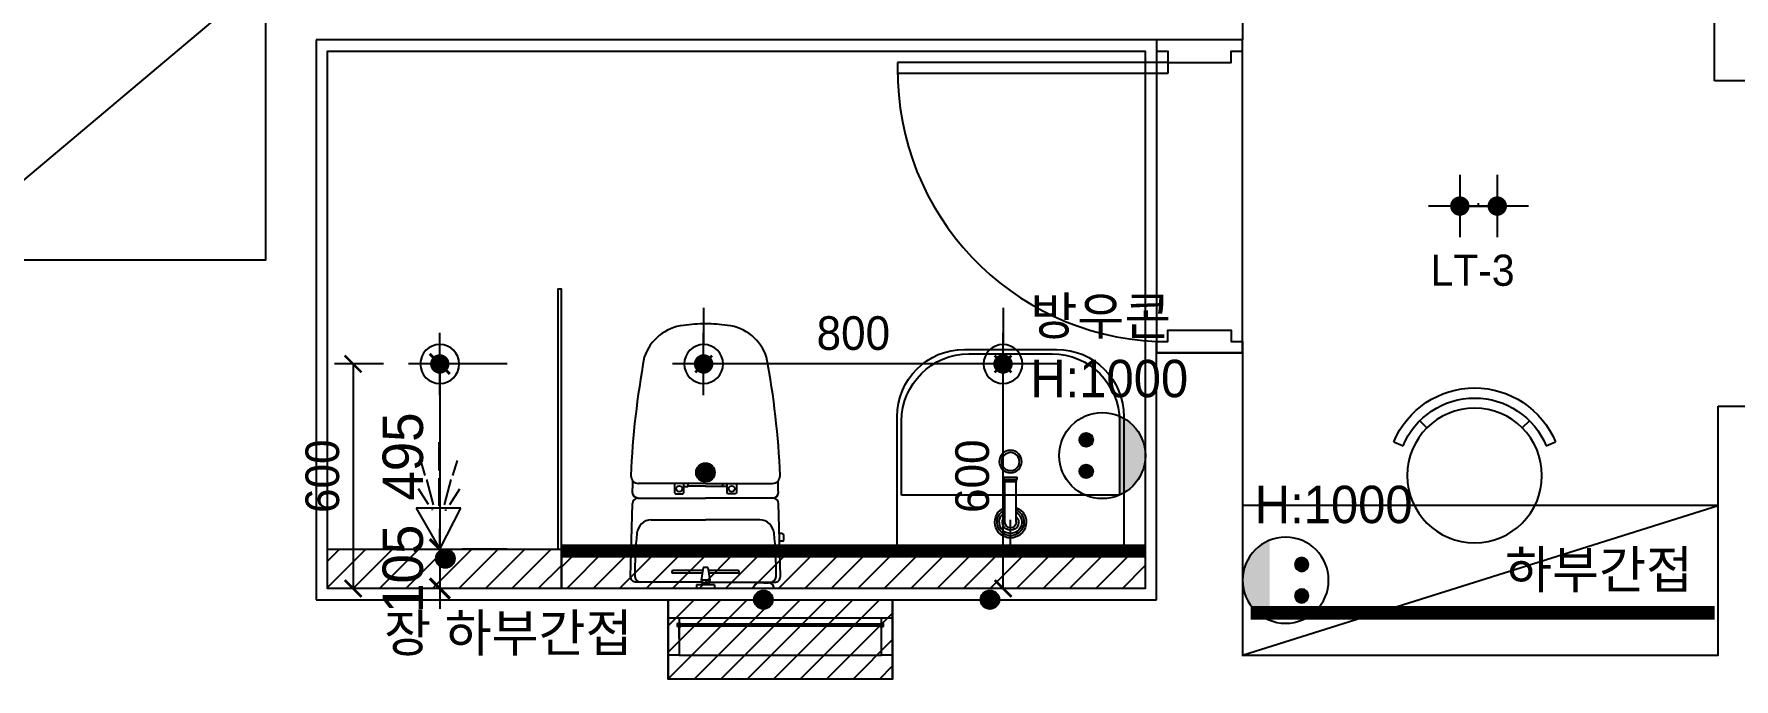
# Model space of a CAD drawing. Header units: millimetres. Extents: x 261942 to 379971, y 117646 to 213875.
# Drawn here: x 321549 to 326092, y 158770 to 160494 of the extents above; entities that cross this region are included whole.
import ezdxf
from ezdxf.enums import TextEntityAlignment as Align

# ---------------------------------------------------------------- set-up
doc = ezdxf.new("R2010")
doc.units = ezdxf.units.MM
doc.header["$LTSCALE"] = 100
doc.header["$PDMODE"] = 3
doc.linetypes.add('HID', pattern=[2.3, 1.5, -0.8])
doc.linetypes.add('HIDDEN', pattern=[9.525, 6.35, -3.175])
doc.layers.get('DEFPOINTS').update_dxf_attribs({"color": 248})
for name, color, linetype in [('02-WAL', 2, 'Continuous'), ('03-WAL NEW', 3, 'Continuous'), ('04-WIN', 4, 'Continuous'), ('06-FUR', 6, 'Continuous'), ('06-LIGHT', 4, 'Continuous'), ('07-DIM', 5, 'Continuous'), ('07-DIM WAL', 5, 'Continuous'), ('3.기호.계단선', 30, 'Continuous'), ('9.보조선', 5, 'Continuous'), ('BATH', 4, 'Continuous'), ('CO-BATH', 6, 'Continuous'), ('FIN', 2, 'Continuous'), ('HAT', 5, 'Continuous'), ('HL', 6, 'HIDDEN'), ('RC-LIGHT', 7, 'Continuous'), ('TOILET-1', 6, 'Continuous'), ('가구', 5, 'Continuous'), ('도면층4', 4, 'Continuous'), ('도면층5', 5, 'Continuous'), ('설비', 7, 'Continuous'), ('욕실설비', 3, 'Continuous')]:
    doc.layers.add(name, color=color, linetype=linetype)
doc.styles.add('YOURNAME', font='HY울릉도M.TTF')
doc.styles.add('코레일둥고', font='Korail_Round_Gothic_Medium.ttf')
doc.dimstyles.new('YOURNAME-50', dxfattribs={"dimscale": 50, "dimtxt": 1.8, "dimasz": 0.9, "dimexe": 1, "dimexo": 3, "dimgap": 0.7, "dimtad": 1, "dimdec": 0, "dimzin": 0, "dimdsep": 46, "dimtxsty": 'YOURNAME', "dimblk": 'ARCHTICK', "dimcen": 0, "dimclrd": 1, "dimclre": 1, "dimclrt": 7, "dimadec": 0, "dimazin": 0, "dimtfac": 1, "dimtdec": 0, "dimtix": 1, "dimtmove": 2, "dimatfit": 3, "dimldrblk": 'ARCHTICK', "dimfxl": 0, "dimtolj": 1, "dimtzin": 0, "dimarcsym": 0})
doc.dimstyles.new('YOURNAME-60', dxfattribs={"dimscale": 60, "dimtxt": 1.8, "dimasz": 0.9, "dimexe": 1, "dimexo": 3, "dimgap": 0.7, "dimtad": 1, "dimdec": 0, "dimzin": 0, "dimdsep": 46, "dimtxsty": 'YOURNAME', "dimblk": 'ARCHTICK', "dimcen": 0, "dimclrd": 1, "dimclre": 1, "dimclrt": 7, "dimadec": 0, "dimazin": 0, "dimtfac": 1, "dimtdec": 0, "dimtix": 1, "dimtmove": 2, "dimatfit": 3, "dimldrblk": 'ARCHTICK', "dimfxl": 0, "dimtolj": 1, "dimtzin": 0, "dimarcsym": 0})

# ---------------------------------------------------------------- blocks, each defined once
blk = doc.blocks.new('2DLSCL')
h = blk.add_hatch(color=256)
h.dxf.hatch_style = 1
edge = h.paths.add_edge_path()
edge.add_arc((36127.3, 44397.2), 26, 0, 360, ccw=False)
h = blk.add_hatch(color=256)
h.dxf.hatch_style = 1
edge = h.paths.add_edge_path()
edge.add_arc((36227.3, 44397.2), 26, 0, 360, ccw=False)
at = {"color": 1, "linetype": 'Continuous'}
for p, q in [((36127.3, 44480.5), (36127.3, 44313.9)), ((36227.3, 44480.5), (36227.3, 44313.9)), ((36210.6, 44397.2), (36044, 44397.2)), ((36310.6, 44397.2), (36144, 44397.2))]:
    blk.add_line(p, q, dxfattribs=at)
blk.add_lwpolyline([(36127.3, 44397.2), (36227.3, 44397.2), (36177.3, 44397.2), (36177.3, 44404.8)], dxfattribs=at)
blk = doc.blocks.new('egoo')
at = {"layer": '설비'}
h = blk.add_hatch(color=140, dxfattribs=at)
edge = h.paths.add_edge_path()
edge.add_arc((1015645.3, 443433.7), 22.3, 0, 360)
h = blk.add_hatch(color=140, dxfattribs=at)
edge = h.paths.add_edge_path()
edge.add_arc((1015747.7, 443433.7), 22.3, 0, 360)
h = blk.add_hatch(color=140, dxfattribs=at)
edge = h.paths.add_edge_path()
edge.add_line((1015826.3, 443329.1), (1015566.6, 443329.1))
edge.add_ellipse((1015696.5, 443381.5), major_axis=(99, 99), ratio=1, start_angle=156.9578, end_angle=293.0422)
at = {"layer": '설비', "color": 140}
for centre, radius in [((1015696.5, 443381.5), 140), ((1015645.3, 443433.7), 22.3), ((1015747.7, 443433.7), 22.3)]:
    blk.add_circle(centre, radius, dxfattribs=at)
blk = doc.blocks.new('FLOORPLAN')
at = {"layer": '03-WAL NEW'}
h = blk.add_hatch(dxfattribs=at)
h.set_pattern_fill('_USER', color=256, scale=50, angle=45, pattern_type=0)
h.set_pattern_definition([(45, (0, 0), (-35.355339, 35.355339), [])])
h.paths.add_polyline_path([(176053.9, 55430.5), (176653.9, 55430.5), (176653.9, 55218.5), (176053.9, 55218.5)])
at = {"layer": '3.기호.계단선'}
h = blk.add_hatch(color=10, dxfattribs=at)
h.dxf.hatch_style = 1
edge = h.paths.add_edge_path()
edge.add_arc((176153.9, 55770.5), 25, 0, 360)
h = blk.add_hatch(color=256, dxfattribs=at)
h.dxf.hatch_style = 1
edge = h.paths.add_edge_path()
edge.add_arc((175458.9, 55540.5), 25, 0, 360)
h = blk.add_hatch(color=256, dxfattribs=at)
h.dxf.hatch_style = 1
edge = h.paths.add_edge_path()
edge.add_arc((176308.9, 55430.5), 25, 0, 360)
h = blk.add_hatch(color=256, dxfattribs=at)
h.dxf.hatch_style = 1
edge = h.paths.add_edge_path()
edge.add_arc((176913.9, 55430.5), 25, 0, 360)
at = {"layer": '02-WAL'}
for p, q in [((177588.9, 57882.5), (177588.9, 56926.5)), ((178849.9, 56817.5), (178849.9, 57882.5)), ((174978.9, 56338.5), (174978.9, 57096.5)), ((177358.9, 56926.5), (175113.9, 56926.5)), ((175113.9, 56926.5), (175113.9, 55430.5)), ((177588.9, 56926.5), (177358.9, 56926.5)), ((177358.9, 56926.5), (177358.9, 56926.5)), ((179019.9, 56817.5), (178849.9, 56817.5)), ((174078.9, 56338.5), (174978.9, 56338.5)), ((177358.9, 55430.5), (177358.9, 56090.5)), ((177358.9, 56090.5), (177588.9, 56090.5)), ((177588.9, 56090.5), (177588.9, 55282.5)), ((178859.9, 55282.5), (178859.9, 55947.5)), ((178859.9, 55947.5), (179019.9, 55947.5)), ((177588.9, 55471.5), (177588.9, 55279.5)), ((175113.9, 55430.5), (176053.9, 55430.5)), ((176053.9, 55430.5), (176053.9, 55218.5)), ((176653.9, 55218.5), (176653.9, 55430.5)), ((176653.9, 55430.5), (177358.9, 55430.5)), ((177588.9, 55282.5), (178859.9, 55282.5))]:
    blk.add_line(p, q, dxfattribs=at)
at = {"layer": '03-WAL NEW'}
blk.add_lwpolyline([(176053.9, 55430.5), (176653.9, 55430.5), (176653.9, 55218.5), (176053.9, 55218.5)], close=True, dxfattribs=at)
at = {"layer": '04-WIN'}
for p, q in [((177388.9, 56866.5), (176667.4, 56866.5)), ((176667.4, 56866.5), (176667.4, 56836.5)), ((176083.9, 55382), (176083.9, 55367.7)), ((176083.9, 55382), (176623.9, 55382)), ((176083.9, 55326.7), (176083.9, 55357.7)), ((176053.9, 55291), (176053.9, 55282)), ((176083.9, 55282), (176623.9, 55282))]:
    blk.add_line(p, q, dxfattribs=at)
blk.add_lwpolyline([(176053.9, 55430.5), (176653.9, 55430.5), (176653.9, 55218.5), (176053.9, 55218.5)], close=True, dxfattribs=at)
for points in [[(176053.9, 55373), (176053.9, 55382), (176083.9, 55382), (176083.9, 55367.7), (176078.4, 55365.9), (176078.4, 55359.5), (176083.9, 55357.7), (176083.9, 55282), (176053.9, 55282)], [(176653.9, 55291), (176653.9, 55282), (176623.9, 55282), (176623.9, 55357.7), (176629.5, 55359.5), (176629.5, 55365.9), (176623.9, 55367.7), (176623.9, 55382), (176653.9, 55382), (176653.9, 55373)], [(176627.4, 55364.7), (176080.4, 55364.7), (176080.4, 55360.7), (176627.4, 55360.7), (176627.4, 55364.7), (176627.4, 55360.7)], [(176083.9, 55368.5), (176086.7, 55367.1), (176087.2, 55366.1), (176087.7, 55364.7)], [(176083.9, 55356.9), (176086.7, 55358.3), (176087.2, 55359.3), (176087.7, 55360.7)], [(176623.9, 55368.5), (176621.2, 55367.1), (176620.6, 55366.1), (176620.1, 55364.7)], [(176623.9, 55356.9), (176621.2, 55358.3), (176620.6, 55359.3), (176620.1, 55360.7)]]:
    blk.add_lwpolyline(points, dxfattribs=at)
at = {"layer": '3.기호.계단선', "color": 10}
blk.add_circle((176153.9, 55770.5), 25, dxfattribs=at)
at = {"layer": '3.기호.계단선'}
for centre in [(175458.9, 55540.5), (176308.9, 55430.5), (176913.9, 55430.5)]:
    blk.add_circle(centre, 25, dxfattribs=at)
at = {"layer": '도면층4'}
for p, q in [((177358.9, 56926.5), (177358.9, 56090.5)), ((177588.9, 56090.5), (177588.9, 56926.5)), ((177388.9, 56866.5), (176667.4, 56866.5)), ((177388.9, 56836.5), (176667.4, 56836.5)), ((177388.9, 56866.5), (177388.9, 56836.5))]:
    blk.add_line(p, q, dxfattribs=at)
for points in [[(177358.9, 56926.5), (177358.9, 56896.5), (177388.9, 56896.5), (177388.9, 56866.5), (177558.9, 56866.5), (177558.9, 56896.5), (177588.9, 56896.5), (177588.9, 56926.5), (177358.9, 56926.5)], [(177358.9, 56090.5), (177358.9, 56120.5), (177388.9, 56120.5), (177388.9, 56150.5), (177558.9, 56150.5), (177558.9, 56120.5), (177588.9, 56120.5), (177588.9, 56090.5), (177358.9, 56090.5)]]:
    blk.add_lwpolyline(points, dxfattribs=at)
at = {"layer": '도면층5'}
blk.add_arc((177391.6, 56844), 724.2, 179.4066, 267.4168, dxfattribs=at)
blk = doc.blocks.new('A$C155549D8')
at = {"layer": '가구', "color": 4}
for p, q in [((69.8, 326.4), (88.9, 307.3)), ((69.8, 326.4), (88.9, 307.3)), ((362.6, 326.4), (343.5, 307.3)), ((343.5, 307.3), (362.6, 326.4)), ((24.9, 259.2), (0, 269.5)), ((432.4, 269.5), (407.4, 259.2))]:
    blk.add_line(p, q, dxfattribs=at)
blk.add_circle((216.2, 180), 180, dxfattribs=at)
for radius in [234, 207]:
    blk.add_arc((216.2, 180), radius, 22.5, 157.5, dxfattribs=at)
blk = doc.blocks.new('A$C732A63BE')
at = {"layer": 'HAT', "rotation": 270}
blk.add_blockref('A$C155549D8', (0, 432.4), dxfattribs=at)
blk = doc.blocks.new('B-003')
blk.add_line((0, 0), (0, -65))
at = {"layer": 'CO-BATH'}
for p, q in [((-252.5, 0), (-252.5, -295)), ((252.5, 0), (-252.5, 0)), ((252.5, -295), (252.5, 0)), ((-102.5, -445), (102.5, -445))]:
    blk.add_line(p, q, dxfattribs=at)
at = {"layer": 'CO-BATH', "color": 8}
for p, q in [((-12.5, -60), (-12.5, -150.5)), ((12.5, -60), (12.5, -150.5)), ((-242.5, -120), (-242.5, -285)), ((242.5, -120), (-242.5, -120)), ((-13.5, -150.5), (-13.5, -155.5)), ((13.5, -150.5), (13.5, -155.5)), ((242.5, -285), (242.5, -120)), ((-14.5, -155.5), (-14.5, -160.5)), ((-14.5, -160.5), (14.5, -160.5)), ((14.5, -155.5), (14.5, -160.5)), ((-92.5, -435), (92.5, -435))]:
    blk.add_line(p, q, dxfattribs=at)
at = {"layer": 'CO-BATH', "color": 251}
for p, q in [((-13.5, -150.5), (13.5, -150.5)), ((-14.5, -155.5), (14.5, -155.5))]:
    blk.add_line(p, q, dxfattribs=at)
at = {"layer": 'CO-BATH', "color": 8}
blk.add_circle((0, -195), 25, dxfattribs=at)
at = {"layer": 'CO-BATH', "color": 251}
blk.add_circle((0, -195), 20, dxfattribs=at)
at = {"layer": 'CO-BATH', "color": 8}
for centre, radius, start, end in [((0, -60), 35, 290.9248, 249.0751), ((0, -60), 12.5, 360, 180), ((-92.5, -285), 150, 180, 270), ((92.5, -285), 150, 270, 0)]:
    blk.add_arc(centre, radius, start, end, dxfattribs=at)
at = {"layer": 'CO-BATH', "color": 251}
for radius, start, end in [(30, 294.6243, 245.3757), (25, 300, 240), (18, 313.9829, 226.017)]:
    blk.add_arc((0, -60), radius, start, end, dxfattribs=at)
at = {"layer": 'CO-BATH'}
for centre, start, end in [((-102.5, -295), 180, 270), ((102.5, -295), 270, 0)]:
    blk.add_arc(centre, 150, start, end, dxfattribs=at)
blk = doc.blocks.new('AC-8')
at = {"layer": 'BATH'}
for p, q in [((-50.8, 54), (-0.1, 142.7)), ((-0.1, 142.7), (45.4, 54)), ((45.4, 54), (-50.8, 54)), ((-24.7, 46.5), (-46.3, 12.2)), ((-13.5, 47.3), (-27.7, -7.9)), ((-1.6, 49.5), (-1.6, -10.8)), ((10.4, 47.3), (24.5, -7.9)), ((21.6, 46.5), (43.2, 12.2)), ((-31.4, -16.2), (-41.1, -49)), ((-1.6, -27.3), (-1.6, -88.5)), ((28.3, -16.2), (38, -49))]:
    blk.add_line(p, q, dxfattribs=at)
blk = doc.blocks.new('A$C1AC25B95')
at = {"layer": '욕실설비', "color": 8}
for p, q in [((28.3, 72.3), (28.3, 75)), ((53.3, 73.7), (53.3, 75))]:
    blk.add_line(p, q, dxfattribs=at)
at = {"layer": 'TOILET-1', "linetype": 'Continuous', "xscale": 0.873786407766195, "yscale": 0.873786407766195, "zscale": 0.873786407766195, "rotation": 180}
blk.add_blockref('AC-8', (39.7, 124.7), dxfattribs=at)
blk = doc.blocks.new('샤워PL')
at = {"layer": 'BATH', "rotation": 90}
blk.add_blockref('A$C1AC25B95', (202.1, -41.1), dxfattribs=at)
blk = doc.blocks.new('A$C4B2D31F0')
at = {"layer": 'FIN', "color": 4}
for p, q in [((185, 690.9), (20.4, 690.9)), ((37.2, 692.3), (24.7, 692.3)), ((37.2, 692.3), (49.7, 692.3)), ((200.9, 690.9), (365.5, 690.9)), ((47.7, 523.7), (192.9, 523.7)), ((338.2, 523.7), (192.9, 523.7)), ((12.6, 465.9), (192.9, 465.9)), ((373.3, 465.9), (192.9, 465.9)), ((192.9, 426.6), (13.7, 426.6)), ((192.9, 426.6), (372.2, 426.6))]:
    blk.add_line(p, q, dxfattribs=at)
for points in [[(20.4, 690.9), (7.9, 690.9, 0.421209), (-7.1, 675.5), (-2.4, 480.5, 0.001659)], [(365.5, 690.9), (378, 690.9, -0.421209), (392.9, 675.5), (388.3, 480.5, -0.001659)], [(12.6, 465.9, 0.371724), (-1.8, 451.2, 0.003515), (-1, 420.3, 0.320541)], [(373.3, 465.9, -0.371724), (387.7, 451.2, -0.003515), (386.9, 420.3, -0.320541)]]:
    blk.add_lwpolyline(points, format="xyb", dxfattribs=at)
for centre, radius, start, end in [((20.4, 674.9), 16, 90, 179.3116), ((24.7, 707.3), 15, 180, 270), ((49.7, 707.3), 15, 270, 0), ((365.5, 674.9), 16, 0.6884, 90), ((1004.3, 663.1), 1000, 179.3116, 185.9437), ((-618.4, 663.1), 1000, 354.0563, 0.6884), ((49.4, 563.7), 40, 185.9437, 267.5129), ((336.5, 563.7), 40, 272.4871, 354.0563), ((12.6, 480.9), 15, 181.3651, 270), ((373.3, 480.9), 15, 270, 358.6349), ((13.7, 406.6), 20, 90, 182.3333), ((372.2, 406.6), 20, 357.6667, 90), ((2197.7, 495.6), 2205.9, 182.3333, 190.6081), ((-1811.8, 495.6), 2205.9, 349.3919, 357.6667), ((148.7, 128.9), 125.5, 198.2964, 263.4241), ((237.2, 128.9), 125.5, 276.5759, 341.7036), ((192.9, 405.9), 405.9, 261.6993, 270), ((192.9, 405.9), 405.9, 270, 278.3007)]:
    blk.add_arc(centre, radius, start, end, dxfattribs=at)
at = {"layer": 'HL', "linetype": 'Continuous'}
for p, q in [((168.9, 697.3), (168.9, 707.3)), ((168.9, 697.3), (216.9, 697.3)), ((186, 692.5), (180.6, 697.3)), ((181.6, 685.5), (186, 692.5)), ((187, 651.2), (181.6, 685.5)), ((181.6, 685.5), (204.3, 685.5)), ((186, 692.5), (199.9, 692.5)), ((198.9, 651.2), (204.3, 685.5)), ((199.9, 692.5), (205.3, 697.3)), ((204.3, 685.5), (199.9, 692.5)), ((216.9, 697.3), (216.9, 707.3)), ((106.4, 666.3), (184.4, 666.3)), ((106.4, 659.3), (185.5, 659.3)), ((187, 651.2), (198.9, 651.2)), ((200.4, 659.3), (279.4, 659.3)), ((201.4, 666.3), (279.4, 666.3)), ((-16, 576.9), (-16, 564.8)), ((-12, 580.9), (-4.8, 580.9)), ((-12, 560.8), (-4.3, 560.8)), ((192.9, 433.7), (146.6, 433.7)), ((192.9, 433.7), (239.3, 433.7))]:
    blk.add_line(p, q, dxfattribs=at)
for points in [[(110.4, 426.6), (110.4, 450.8, -0.414214), (114.4, 454.8), (130.9, 454.8, -0.414214), (134.9, 450.8), (134.9, 435.2), (134.9, 426.6)], [(275.5, 426.6), (275.5, 450.8, 0.414214), (271.5, 454.8), (255, 454.8, 0.414214), (251, 450.8), (251, 435.2), (251, 426.6)], [(134.9, 435.2), (144.6, 435.2, -0.414214), (146.6, 433.2), (146.6, 426.6)], [(251, 435.2), (241.3, 435.2, 0.414214), (239.3, 433.2), (239.3, 426.6)]]:
    blk.add_lwpolyline(points, format="xyb", dxfattribs=at)
for centre in [(122.9, 440.9), (262.9, 440.9)]:
    blk.add_circle(centre, 8, dxfattribs=at)
for centre, radius, start, end in [((106.4, 662.8), 3.5, 90, 270), ((279.4, 662.8), 3.5, 270, 90), ((-12, 576.9), 4, 90, 180), ((-12, 564.8), 4, 180, 270)]:
    blk.add_arc(centre, radius, start, end, dxfattribs=at)
blk = doc.blocks.new('hallogen')
h = blk.add_hatch(color=256)
h.dxf.hatch_style = 1
edge = h.paths.add_edge_path()
edge.add_arc((48591.7, 60854.3), 31.2, 0, 360, ccw=False)
at = {"color": 1, "linetype": 'Continuous'}
for p, q in [((48591.7, 60954.3), (48591.7, 60754.3)), ((48691.7, 60854.3), (48491.7, 60854.3))]:
    blk.add_line(p, q, dxfattribs=at)
at = {"color": 4, "linetype": 'Continuous'}
blk.add_circle((48591.7, 60854.3), 62.5, dxfattribs=at)
blk = doc.blocks.new('_ArchTick')
at = {"color": 0, "linetype": 'ByBlock', "const_width": 0.15}
blk.add_lwpolyline([(-0.5, -0.5), (0.5, 0.5)], dxfattribs=at)
blk = doc.blocks.new('*D318')
at = {"layer": '07-DIM', "color": 1, "lineweight": -2}
for p, q in [((322633.7, 159611.9), (322633.7, 159116.9)), ((322813.7, 159611.9), (322693.7, 159611.9)), ((322813.7, 159116.9), (322693.7, 159116.9))]:
    blk.add_line(p, q, dxfattribs=at)
at = {"layer": 'DEFPOINTS', "color": 0}
for p in [(322633.7, 159611.9), (322633.7, 159116.9), (322633.7, 159116.9)]:
    blk.add_point(p, dxfattribs=at)
at = {"layer": '07-DIM', "color": 1, "lineweight": -2, "xscale": 54, "yscale": 54, "zscale": 54}
for p, rotation in [((322633.7, 159611.9), 90), ((322633.7, 159116.9), 270)]:
    blk.add_blockref('_ArchTick', p, dxfattribs=dict(at, rotation=rotation))
at = {"layer": '07-DIM', "color": 7, "insert": (322535.6, 159364.4), "char_height": 108, "attachment_point": 5, "rotation": 90, "style": 'YOURNAME'}
blk.add_mtext('\\A1;495', dxfattribs=at)
blk = doc.blocks.new('*D320')
at = {"layer": '07-DIM', "color": 1, "lineweight": -2}
for p, q in [((322633.7, 159116.9), (322633.7, 159170.9)), ((322633.7, 159116.9), (322633.7, 159011.9)), ((322813.7, 159116.9), (322693.7, 159116.9)), ((322633.7, 159011.9), (322633.7, 158957.9)), ((322813.7, 159011.9), (322693.7, 159011.9))]:
    blk.add_line(p, q, dxfattribs=at)
at = {"layer": 'DEFPOINTS', "color": 0}
for p in [(322633.7, 159116.9), (322633.7, 159011.9), (322633.7, 159011.9)]:
    blk.add_point(p, dxfattribs=at)
at = {"layer": '07-DIM', "color": 1, "lineweight": -2, "xscale": 54, "yscale": 54, "zscale": 54}
for p, rotation in [((322633.7, 159116.9), 270), ((322633.7, 159011.9), 90)]:
    blk.add_blockref('_ArchTick', p, dxfattribs=dict(at, rotation=rotation))
at = {"layer": '07-DIM', "color": 7, "insert": (322535.5, 159064.4), "char_height": 108, "attachment_point": 5, "rotation": 90, "style": 'YOURNAME'}
blk.add_mtext('\\A1;105', dxfattribs=at)
blk = doc.blocks.new('*D319')
at = {"layer": '06-LIGHT', "color": 1, "lineweight": -2}
for p, q in [((322483.7, 159611.9), (322352.2, 159611.9)), ((322402.2, 159611.9), (322402.2, 159011.9)), ((322483.7, 159011.9), (322352.2, 159011.9))]:
    blk.add_line(p, q, dxfattribs=at)
at = {"layer": 'DEFPOINTS', "color": 0}
for p in [(322633.7, 159611.9), (322402.2, 159011.9), (322633.7, 159011.9)]:
    blk.add_point(p, dxfattribs=at)
at = {"layer": '06-LIGHT', "color": 1, "lineweight": -2, "xscale": 45, "yscale": 45, "zscale": 45}
for p, rotation in [((322402.2, 159611.9), 90), ((322402.2, 159011.9), 270)]:
    blk.add_blockref('_ArchTick', p, dxfattribs=dict(at, rotation=rotation))
at = {"layer": '06-LIGHT', "color": 7, "insert": (322320.4, 159311.9), "char_height": 90, "attachment_point": 5, "rotation": 90, "style": 'YOURNAME'}
blk.add_mtext('\\A1;600', dxfattribs=at)
blk = doc.blocks.new('*D322')
at = {"layer": '06-LIGHT', "color": 1, "lineweight": -2}
for p, q in [((324138.7, 159011.9), (324138.7, 159611.9)), ((324288.7, 159611.9), (324188.7, 159611.9)), ((324288.7, 159011.9), (324188.7, 159011.9))]:
    blk.add_line(p, q, dxfattribs=at)
at = {"layer": 'DEFPOINTS', "color": 0}
for p in [(324138.7, 159611.9), (324138.7, 159611.9), (324138.7, 159011.9)]:
    blk.add_point(p, dxfattribs=at)
at = {"layer": '06-LIGHT', "color": 1, "lineweight": -2, "xscale": 45, "yscale": 45, "zscale": 45}
for p, rotation in [((324138.7, 159611.9), 90), ((324138.7, 159011.9), 270)]:
    blk.add_blockref('_ArchTick', p, dxfattribs=dict(at, rotation=rotation))
at = {"layer": '06-LIGHT', "color": 7, "insert": (324056.8, 159311.9), "char_height": 90, "attachment_point": 5, "rotation": 90, "style": 'YOURNAME'}
blk.add_mtext('\\A1;600', dxfattribs=at)
blk = doc.blocks.new('*D323')
at = {"layer": '06-LIGHT', "color": 1, "lineweight": -2}
for p, q in [((323338.7, 159761.9), (323338.7, 159661.9)), ((324138.7, 159761.9), (324138.7, 159661.9)), ((324138.7, 159611.9), (323338.7, 159611.9))]:
    blk.add_line(p, q, dxfattribs=at)
at = {"layer": 'DEFPOINTS', "color": 0}
for p in [(323338.7, 159611.9), (323338.7, 159611.9), (324138.7, 159611.9)]:
    blk.add_point(p, dxfattribs=at)
at = {"layer": '06-LIGHT', "color": 1, "lineweight": -2, "xscale": 45, "yscale": 45, "zscale": 45, "rotation": 180}
blk.add_blockref('_ArchTick', (323338.7, 159611.9), dxfattribs=at)
at = {"layer": '06-LIGHT', "color": 1, "lineweight": -2, "xscale": 45, "yscale": 45, "zscale": 45}
blk.add_blockref('_ArchTick', (324138.7, 159611.9), dxfattribs=at)
at = {"layer": '06-LIGHT', "color": 7, "insert": (323738.7, 159693.8), "char_height": 90, "attachment_point": 5, "style": 'YOURNAME'}
blk.add_mtext('\\A1;800', dxfattribs=at)

msp = doc.modelspace()

# ---------------------------------------------------------------- hatches: boundary and pattern name
at = {"layer": '03-WAL NEW'}
h = msp.add_hatch(dxfattribs=at)
h.set_pattern_fill('_USER', color=256, scale=50, angle=45, pattern_type=0)
h.set_pattern_definition([(45, (-1571.457, 360), (-35.355339, 35.355339), [])])
h.paths.add_polyline_path([(322333.7, 159011.9), (322333.7, 159116.9), (322958.7, 159116.9), (322958.7, 159011.9)])
h = msp.add_hatch(dxfattribs=at)
h.set_pattern_fill('_USER', color=256, scale=50, angle=45, pattern_type=0)
h.set_pattern_definition([(45, (-81.457, 360), (-35.355339, 35.355339), [])])
h.paths.add_polyline_path([(322958.7, 159011.9), (322958.7, 159116.9), (324518.7, 159116.9), (324518.7, 159011.9)])

# ---------------------------------------------------------------- linework, layer by layer
for points in [[(322333.7, 159011.9), (322333.7, 159116.9), (322958.7, 159116.9), (322958.7, 159011.9), (322333.7, 159011.9)], [(322958.7, 159011.9), (322958.7, 159116.9), (324518.7, 159116.9), (324518.7, 159011.9), (322958.7, 159011.9)]]:
    msp.add_lwpolyline(points, dxfattribs=at)
at = {"layer": '06-FUR'}
msp.add_line((324778.7, 158833.9), (326049.7, 159233.9), dxfattribs=at)
msp.add_lwpolyline([(321268.7, 159889.9), (322168.7, 160647.9), (321268.7, 160647.9), (321268.7, 159889.9), (322168.7, 159889.9), (322168.7, 160647.9)], dxfattribs=at)
msp.add_lwpolyline([(326049.7, 159233.9), (324778.7, 159233.9), (324778.7, 158833.9), (326049.7, 158833.9)], close=True, dxfattribs=at)
at = {"layer": '06-LIGHT', "color": 10, "linetype": 'HID', "const_width": 36}
for points in [[(322958.7, 159111.9), (324518.7, 159111.9)], [(326040.1, 158946.9), (324800.1, 158946.9)]]:
    msp.add_lwpolyline(points, dxfattribs=at)
at = {"layer": '07-DIM WAL'}
msp.add_lwpolyline([(322958.7, 159116.9), (322958.7, 159811.9), (322948.7, 159811.9), (322948.7, 159116.9), (322958.7, 159116.9)], dxfattribs=at)
at = {"layer": '9.보조선'}
msp.add_lwpolyline([(324518.7, 159011.9), (322333.7, 159011.9), (322333.7, 160447.9), (324518.7, 160447.9)], close=True, dxfattribs=at)

# ---------------------------------------------------------------- block references
msp.add_blockref('FLOORPLAN', (147189.7, 103551.4))
at = {"rotation": 180}
msp.add_blockref('A$C4B2D31F0', (323536.6, 159719.2), dxfattribs=at)
at = {"layer": '06-FUR', "color": 8, "xscale": -1, "rotation": 270}
msp.add_blockref('A$C732A63BE', (325182.5, 159133.9), dxfattribs=at)
at = {"layer": '06-LIGHT'}
msp.add_blockref('2DLSCL', (289231.9, 115636.7), dxfattribs=at)
at = {"layer": '06-LIGHT', "xscale": -0.8333333333333334, "yscale": 0.8333333333333334, "zscale": 0.8333333333333334, "rotation": 180}
for p in [(282140.6, 210323.8), (282845.6, 210323.8), (283645.6, 210323.8)]:
    msp.add_blockref('hallogen', p, dxfattribs=at)
at = {"layer": '07-DIM', "xscale": -1.417322834645669, "yscale": 1.417322834645669, "zscale": 1.417322834645669, "rotation": 90}
msp.add_blockref('샤워PL', (322631.8, 159403.3), dxfattribs=at)
at = {"layer": '07-DIM WAL', "xscale": -1.2, "yscale": 1.2, "zscale": 1.2, "rotation": 180}
msp.add_blockref('B-003', (324158.7, 159116.9), dxfattribs=at)
at = {"layer": '설비', "color": 253, "yscale": 0.8214285869294656, "zscale": 0.8214285869294656}
for p, xscale, rotation in [((688610.2, -674955.1), 0.8214285869294656, 90), ((-39312.5, -675288.2), -0.8214285869294656, 270)]:
    msp.add_blockref('egoo', p, dxfattribs=dict(at, xscale=xscale, rotation=rotation))

# ---------------------------------------------------------------- texts
at = {"layer": 'RC-LIGHT', "color": 140, "style": '코레일둥고'}
for s, p in [('방우콘', (324211.6, 159790.3)), ('H:1000', (324211.6, 159623)), ('H:1000', (324811.2, 159286.4))]:
    msp.add_text(s, height=100, dxfattribs=at).set_placement(p, align=Align.TOP_LEFT)
at = {"layer": 'RC-LIGHT', "color": 30, "style": '코레일둥고'}
for s, p in [('하부간접', (325480.2, 159112.4)), ('장 하부간접', (322484.9, 158942.9))]:
    msp.add_text(s, height=100, dxfattribs=at).set_placement(p, align=Align.TOP_LEFT)
at = {"layer": '설비', "color": 30, "style": '코레일둥고'}
msp.add_text('LT-3', height=83.33, dxfattribs=at).set_placement((325281.3, 159904.1), align=Align.TOP_LEFT)

# ---------------------------------------------------------------- dimensions: what is measured, and where the dimension line sits
at = {"layer": '06-LIGHT'}
dim = msp.add_linear_dim(base=(323338.7, 159611.9), p1=(324138.7, 159611.9), p2=(323338.7, 159611.9), dimstyle='YOURNAME-50', dxfattribs=at)
dim.commit()
dim.dimension.update_dxf_attribs({"geometry": '*D323', "text_midpoint": (323738.7, 159693.8)})
for base, p1, p2, angle, picture, middle in [((322402.2, 159011.9), (322633.7, 159611.9), (322633.7, 159011.9), 270, '*D319', (322320.4, 159311.9)), ((324138.7, 159611.9), (324138.7, 159011.9), (324138.7, 159611.9), 90, '*D322', (324056.8, 159311.9))]:
    dim = msp.add_linear_dim(base=base, p1=p1, p2=p2, angle=angle, dimstyle='YOURNAME-50', dxfattribs=at)
    dim.commit()
    dim.dimension.update_dxf_attribs({"geometry": picture, "text_midpoint": middle})
at = {"layer": '07-DIM'}
for base, p1, p2, picture, middle in [((322633.7, 159116.9), (322633.7, 159611.9), (322633.7, 159116.9), '*D318', (322535.6, 159364.4)), ((322633.7, 159011.9), (322633.7, 159116.9), (322633.7, 159011.9), '*D320', (322535.5, 159064.4))]:
    dim = msp.add_linear_dim(base=base, p1=p1, p2=p2, angle=270, dimstyle='YOURNAME-60', dxfattribs=at)
    dim.commit()
    dim.dimension.update_dxf_attribs({"geometry": picture, "text_midpoint": middle})

doc.saveas('drawing.dxf')
